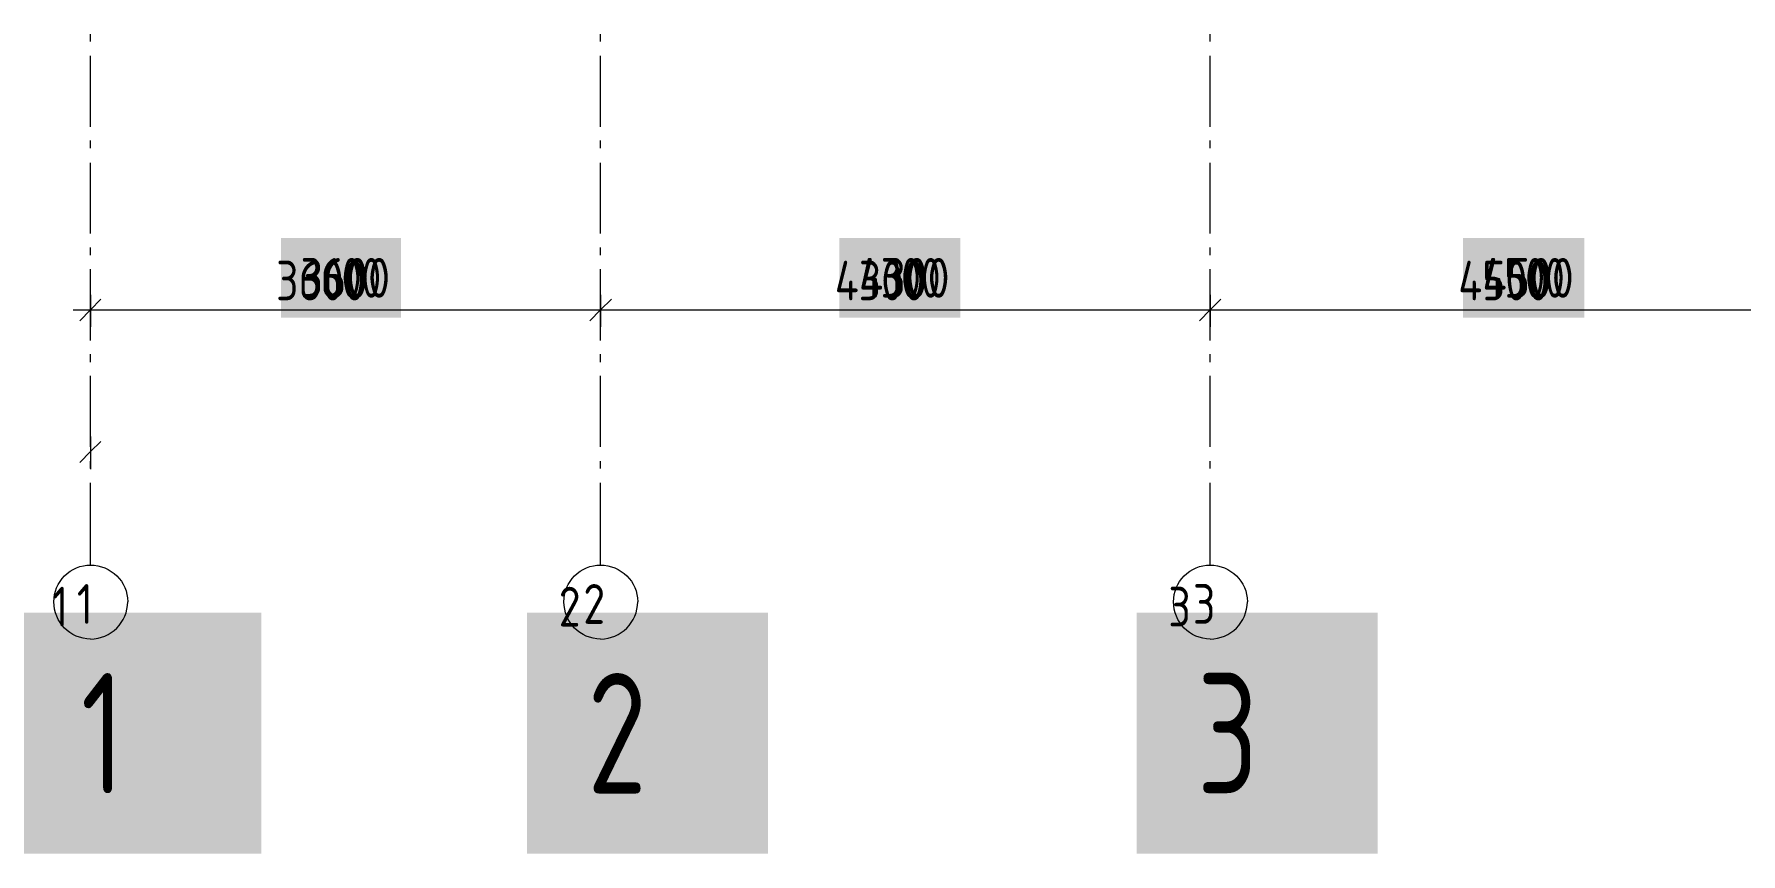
# Model space of a CAD drawing. Header units: millimetres. Extents: x -164500 to 426394, y -23753 to 102118.
# Drawn here: x -156506 to -144455, y -5874 to -93 of the extents above; entities that cross this region are included whole.
import ezdxf

# ---------------------------------------------------------------- set-up
doc = ezdxf.new("R2010")
doc.units = ezdxf.units.MM
doc.layers.add('PDF _Геометрия', color=7, linetype='Continuous', true_color=0x1f1f1f)
doc.layers.add('PDF _Текст', color=7, linetype='Continuous')
doc.styles.get("Standard").update_dxf_attribs({"font": 'ГОСТ тип А.ttf'})
doc.styles.add('СПДС', font='ГОСТ тип А.ttf', dxfattribs={"width": 0.9})
doc.linetypes.add('зигзаг', pattern='A,0.00254,-5.08,[131,ltypeshp.shx,S=5.08,R=0,X=-5.08,Y=0],-10.16,[131,ltypeshp.shx,S=5.08,R=180,X=5.08,Y=0],-5.08', length=20.32254)

msp = doc.modelspace()

# ---------------------------------------------------------------- linework, layer by layer
at = {"layer": 'PDF _Геометрия', "color": 7, "lineweight": 9}
for points in [[(-156107.361, -143.846), (-156107.361, -93.01)], [(-152506.469, -143.846), (-152506.469, -93.01)], [(-148202.345, -143.846), (-148202.345, -93.01)], [(-156107.361, -745.407), (-156107.361, -245.519)], [(-152506.469, -745.407), (-152506.469, -245.519)], [(-148202.345, -745.407), (-148202.345, -245.519)], [(-156107.361, -897.916), (-156107.361, -842.843)], [(-152506.469, -897.916), (-152506.469, -842.843)], [(-148202.345, -897.916), (-148202.345, -842.843)], [(-156107.361, -1499.476), (-156107.361, -999.588)], [(-152506.469, -1499.476), (-152506.469, -999.588)], [(-148202.345, -1499.476), (-148202.345, -999.588)], [(-156107.361, -1651.985), (-156107.361, -1596.912)], [(-152506.469, -1651.985), (-152506.469, -1596.912)], [(-148202.345, -1651.985), (-148202.345, -1596.912)], [(-156107.361, -2253.545), (-156107.361, -1749.421)], [(-152506.469, -2253.545), (-152506.469, -1749.421)], [(-148202.345, -2253.545), (-148202.345, -1749.421)], [(-156230.215, -2037.492), (-152506.469, -2037.492), (-148202.345, -2037.492), (-143699.112, -2037.492), (-142199.446, -2037.492), (-139195.879, -2037.492), (-137696.213, -2037.492), (-133993.649, -2037.492), (-130291.085, -2037.492), (-126588.521, -2037.492), (-122885.957, -2037.492), (-117882.835, -2037.492), (-117429.546, -2037.492), (-113828.654, -2037.492), (-113027.986, -2037.492), (-108524.753, -2037.492), (-107724.084, -2037.492), (-104021.52, -2037.492), (-101721.185, -2037.492), (-99518.287, -2037.492), (-95718.287, -2037.492), (-95015.054, -2037.492), (-90511.821, -2037.492)], [(-156107.361, -1931.583), (-156107.361, -2037.492), (-156107.361, -2156.11)], [(-152506.469, -1931.583), (-152506.469, -2037.492), (-152506.469, -2156.11)], [(-148202.345, -1931.583), (-148202.345, -2037.492), (-148202.345, -2156.11)], [(-156107.361, -2406.054), (-156107.361, -2350.981)], [(-152506.469, -2406.054), (-152506.469, -2350.981)], [(-148202.345, -2406.054), (-148202.345, -2350.981)], [(-156107.361, -3003.378), (-156107.361, -2503.49)], [(-152506.469, -3003.378), (-152506.469, -2503.49)], [(-148202.345, -3003.378), (-148202.345, -2503.49)], [(-156107.361, -2931.36), (-156107.361, -3037.269), (-156107.361, -3160.123)], [(-156107.361, -3155.887), (-156107.361, -3105.05)], [(-152506.469, -3155.887), (-152506.469, -3105.05)], [(-148202.345, -3155.887), (-148202.345, -3105.05)]]:
    msp.add_lwpolyline(points, dxfattribs=at)
at = {"layer": 'PDF _Геометрия', "color": 7, "lineweight": 18}
for points in [[(-156035.343, -1961.238), (-156107.361, -2037.492), (-156183.615, -2113.746)], [(-152430.215, -1961.238), (-152506.469, -2037.492), (-152582.724, -2113.746)], [(-148126.09, -1961.238), (-148202.345, -2037.492), (-148278.599, -2113.746)], [(-156035.343, -2965.251), (-156107.361, -3037.269), (-156183.615, -3113.523)]]:
    msp.add_lwpolyline(points, dxfattribs=at)
at = {"layer": 'PDF _Геометрия', "color": 7, "lineweight": 9}
for points in [[(-156365.778, -4096.355, -0.418032787), (-156107.361, -3837.938), (-156107.361, -3257.559)], [(-152764.886, -4096.355, -0.418032787), (-152506.469, -3837.938), (-152506.469, -3257.559)], [(-148460.762, -4096.355, -0.418032787), (-148202.345, -3837.938), (-148202.345, -3257.559)]]:
    msp.add_lwpolyline(points, format="xyb", dxfattribs=at)
at = {"layer": 'PDF _Геометрия', "color": 7, "linetype": 'зигзаг', "lineweight": 9}
for centre in [(-156108.68, -4095.036), (-152507.788, -4095.036), (-148203.663, -4095.036)]:
    msp.add_arc(centre, 263.975, 270.2862173, 359.7137827, dxfattribs=at)
for points in [[(-156107.361, -3837.938), (-155963.326, -3837.938), (-155844.708, -3952.319), (-155844.708, -4096.355)], [(-152506.469, -3837.938), (-152362.434, -3837.938), (-152243.816, -3952.319), (-152243.816, -4096.355)], [(-148202.345, -3837.938), (-148058.309, -3837.938), (-147939.691, -3952.319), (-147939.691, -4096.355)], [(-156107.361, -4359.008), (-156251.397, -4359.008), (-156365.778, -4240.39), (-156365.778, -4096.355)], [(-152506.469, -4359.008), (-152650.505, -4359.008), (-152764.886, -4240.39), (-152764.886, -4096.355)], [(-148202.345, -4359.008), (-148346.38, -4359.008), (-148460.762, -4240.39), (-148460.762, -4096.355)]]:
    msp.add_open_spline(points, degree=3, dxfattribs=at)

# ---------------------------------------------------------------- texts
at = {"linetype": 'зигзаг', "attachment_point": 4, "style": 'СПДС', "bg_fill": 1, "box_fill_scale": 1.5, "bg_fill_color": 7, "bg_fill_true_color": 16777215, "bg_fill_transparency": 0}
for s, insert, char_height in [('3600', (-154623.665, -1811.595), 279.8266), ('4300', (-150679.455, -1811.595), 279.8266), ('4500', (-146277.691, -1811.595), 279.8266), ('1', (-156175.363, -5024.151), 850), ('2', (-152599.747, -5024.151), 850), ('3', (-148295.447, -5024.151), 850)]:
    msp.add_mtext(s, dxfattribs=dict(at, insert=insert, char_height=char_height))
at = {"layer": 'PDF _Текст', "linetype": 'зигзаг', "attachment_point": 4}
for s, insert, char_height in [('3600', (-154623.665, -1811.595), 279.8266), ('4300', (-150679.455, -1811.595), 279.8266), ('4500', (-146277.691, -1811.595), 279.8266), ('3600', (-154797.107, -1830.747), 279.8266), ('4300', (-150852.896, -1830.747), 279.8266), ('4500', (-146451.133, -1830.747), 279.8266), ('1', (-156203.884, -4111.721), 280.501), ('2', (-152628.268, -4111.721), 280.501), ('3', (-148323.968, -4111.721), 280.501), ('1', (-156377.325, -4130.873), 280.501), ('2', (-152801.709, -4130.873), 280.501), ('3', (-148497.41, -4130.873), 280.501)]:
    msp.add_mtext(s, dxfattribs=dict(at, insert=insert, char_height=char_height))

doc.saveas('drawing.dxf')
